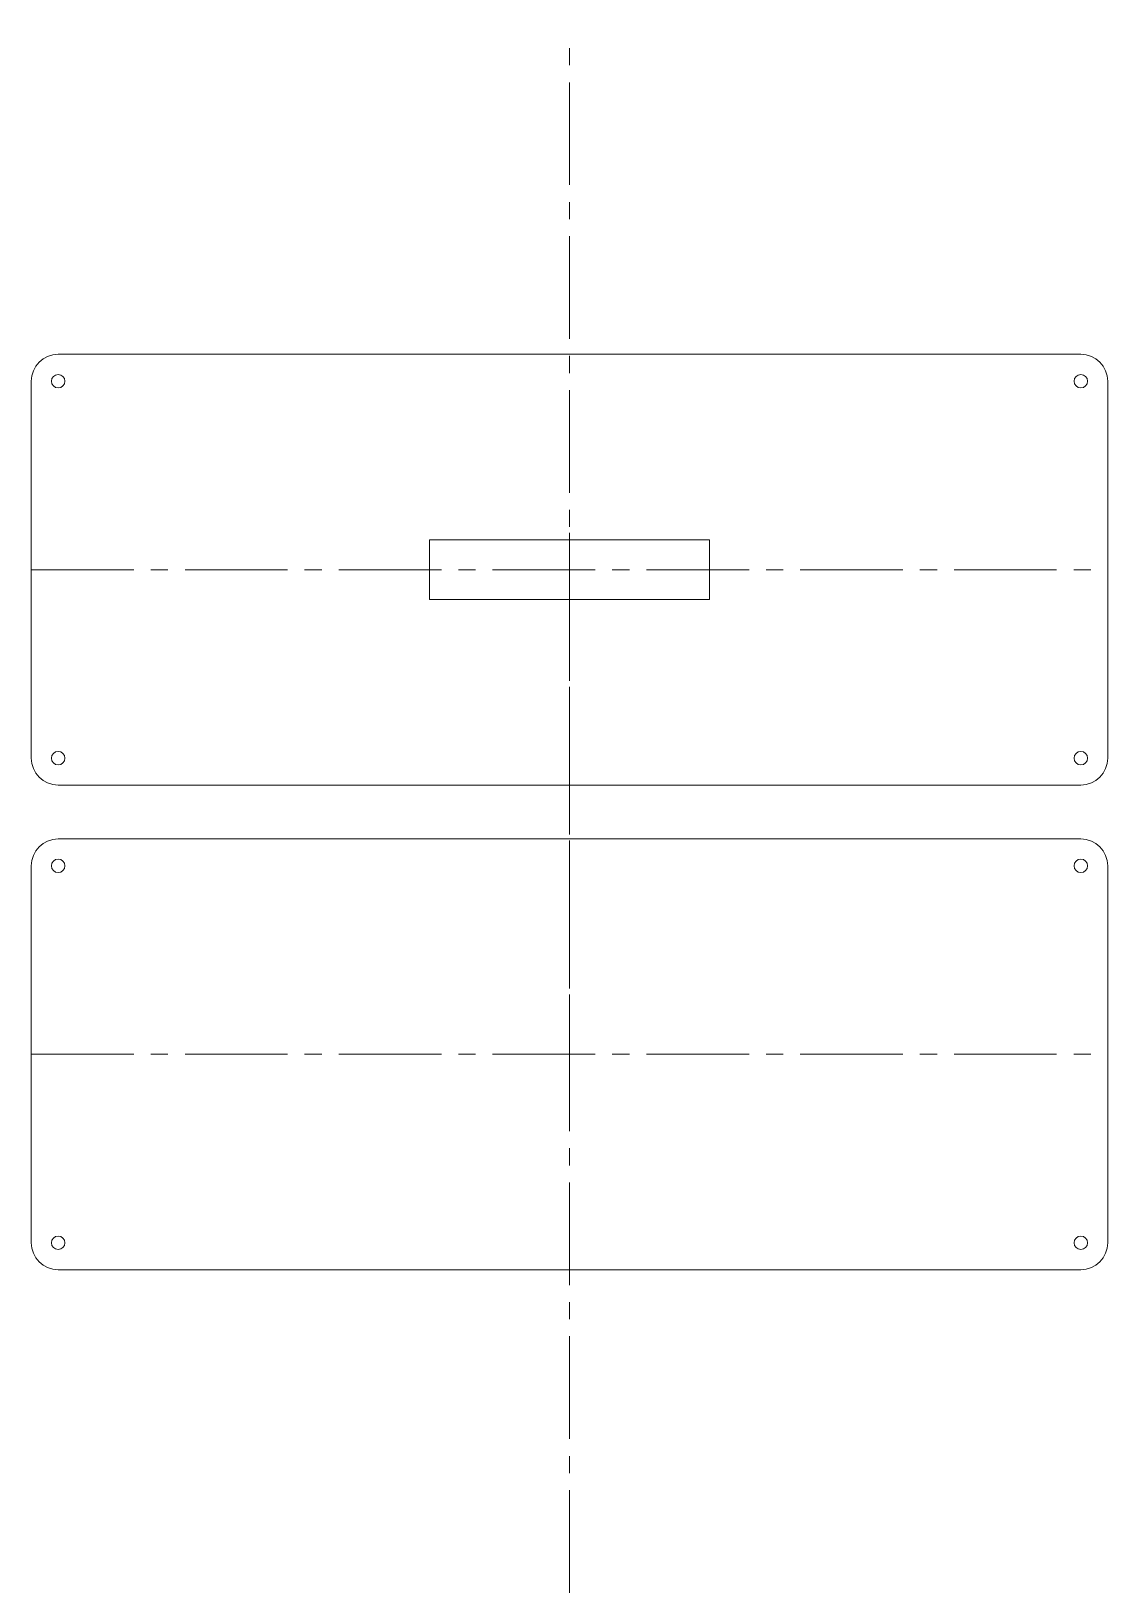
# Model space of a CAD drawing. Header units: millimetres. Extents: x -100 to 100, y -90 to 200.
import ezdxf

# ---------------------------------------------------------------- set-up
doc = ezdxf.new("R2010")
doc.units = ezdxf.units.MM
doc.linetypes.add('CENTER2', pattern=[28.575, 19.05, -3.175, 3.175, -3.175])
doc.layers.add('base1', color=7, linetype='Continuous', lineweight=0, true_color=0xffffff)
doc.layers.add('centres', color=1, linetype='CENTER2', lineweight=0, true_color=0xff0000)

msp = doc.modelspace()

# ---------------------------------------------------------------- linework, layer by layer
at = {"layer": 'base1'}
for p, q in [((-95, 140), (95, 140)), ((-100, 65), (-100, 135)), ((100, 65), (100, 135)), ((-26, 105.55), (26, 105.55)), ((-26, 94.45), (-26, 105.55)), ((26, 94.45), (26, 105.55)), ((-26, 94.45), (26, 94.45)), ((-95, 60), (45, 60)), ((45, 60), (85, 60)), ((95, 60), (85, 60)), ((-95, 50), (95, 50)), ((-100, -25), (-100, 45)), ((100, -25), (100, 45)), ((-95, -30), (45, -30)), ((45, -30), (85, -30)), ((95, -30), (85, -30))]:
    msp.add_line(p, q, dxfattribs=at)
for centre in [(-95, 135), (95, 135), (-95, 65), (95, 65), (-95, 45), (95, 45), (-95, -25), (95, -25)]:
    msp.add_circle(centre, 1.25, dxfattribs=at)
for centre, start, end in [((-95, 135), 90, 180), ((95, 135), 0, 90), ((-95, 65), 180, 270), ((95, 65), 270, 0), ((-95, 45), 90, 180), ((95, 45), 0, 90), ((-95, -25), 180, 270), ((95, -25), 270, 0)]:
    msp.add_arc(centre, 5, start, end, dxfattribs=at)
at = {"layer": 'centres'}
for p, q in [((0, 0), (0, 200)), ((0, -90), (0, 110)), ((-100, 100), (100, 100)), ((-100, 10), (100, 10))]:
    msp.add_line(p, q, dxfattribs=at)

doc.saveas('drawing.dxf')
